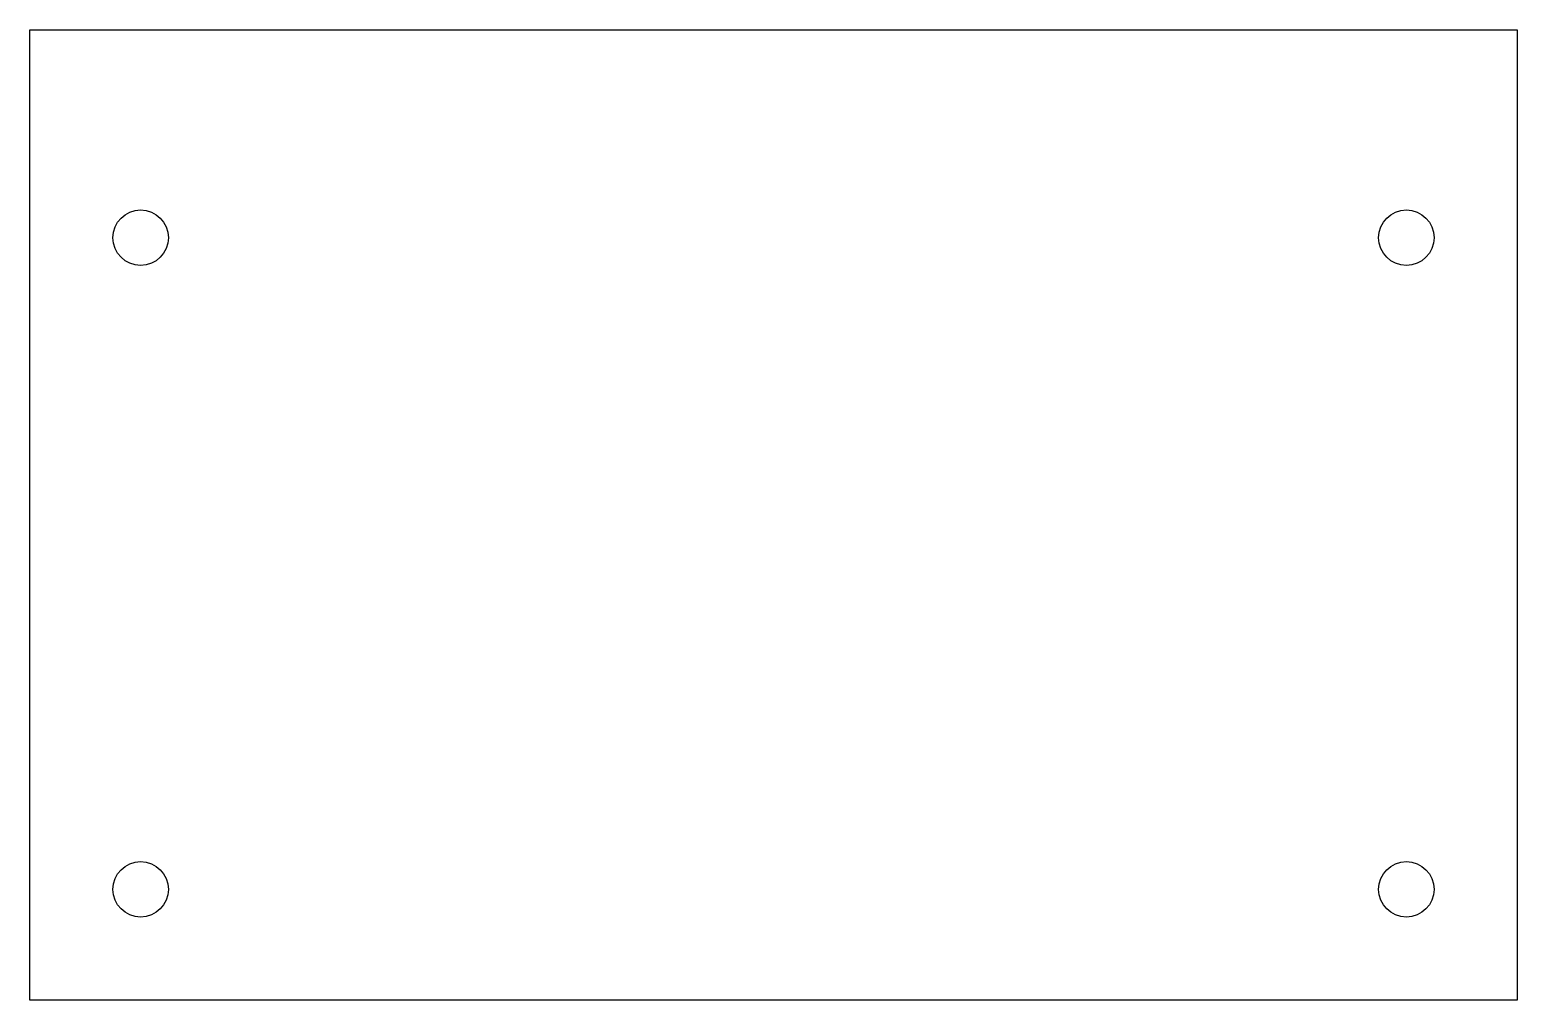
# Model space of a CAD drawing. Header units: millimetres. Extents: x -54 to 54, y 6 to 76.
import ezdxf

# ---------------------------------------------------------------- set-up
doc = ezdxf.new("R2010")
doc.units = ezdxf.units.MM
doc.layers.get('0').update_dxf_attribs({"linetype": 'CONTINUOUS'})

msp = doc.modelspace()

# ---------------------------------------------------------------- linework, layer by layer
msp.add_lwpolyline([(53.65, 6.35), (-53.65, 6.35), (-53.65, 76.35), (53.65, 76.35)], close=True)
for centre in [(-45.65, 61.35), (45.65, 61.35), (-45.65, 14.35), (45.65, 14.35)]:
    msp.add_circle(centre, 2)

doc.saveas('drawing.dxf')
